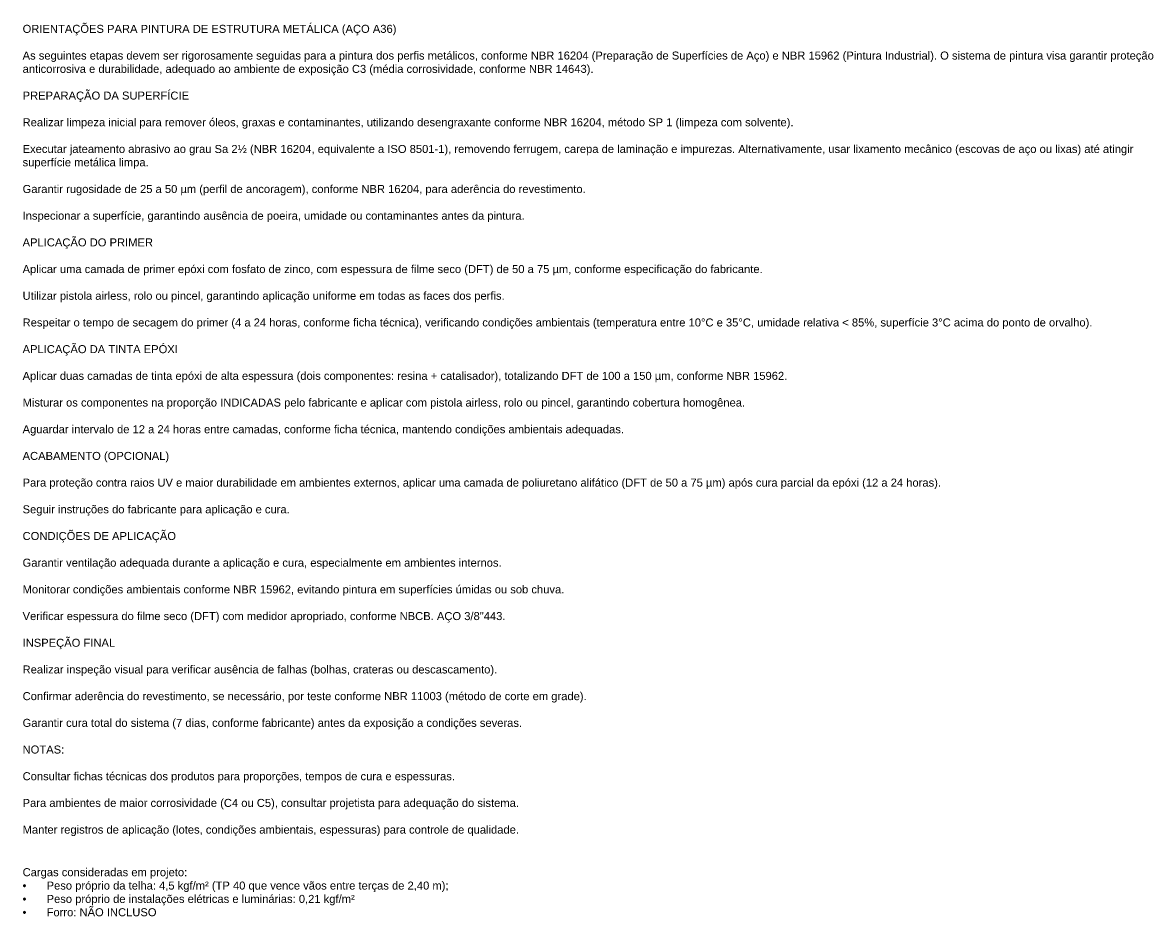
# Model space of a CAD drawing. Header units: inches. Extents: x -37 to 842, y -205 to 94.
# Drawn here: x 130.973 to 134.738, y -147.201 to -144.227 of the extents above; entities that cross this region are included whole.
import ezdxf

# ---------------------------------------------------------------- set-up
doc = ezdxf.new("R2010")
doc.units = ezdxf.units.IN
doc.header["$MEASUREMENT"] = 0
doc.layers.add('Cotas', color=9, linetype='Continuous', lineweight=5)
doc.styles.get("Standard").update_dxf_attribs({"font": 'arial.ttf'})

msp = doc.modelspace()

# ---------------------------------------------------------------- texts
at = {"layer": 'Cotas', "color": 1, "char_height": 0.02664, "attachment_point": 1}
for s, width, heights, insert in [('ORIENTAÇÕES PARA PINTURA DE ESTRUTURA METÁLICA (AÇO A36)^J^JAs seguintes etapas devem ser rigorosamente seguidas para a pintura dos perfis metálicos, conforme NBR 16204 (Preparação de Superfícies de Aço) e NBR 15962 (Pintura Industrial). O sistema de pintura visa garantir proteção anticorrosiva e durabilidade, adequado ao ambiente de exposição C3 (média corrosividade, conforme NBR 14643).^J\\PPREPARAÇÃO DA SUPERFÍCIE^J^JRealizar limpeza inicial para remover óleos, graxas e contaminantes, utilizando desengraxante conforme NBR 16204, método SP 1 (limpeza com solvente).\\P^JExecutar jateamento abrasivo ao grau Sa 2½ (NBR 16204, equivalente a ISO 8501-1), removendo ferrugem, carepa de laminação e impurezas. Alternativamente, usar lixamento mecânico (escovas de aço ou lixas) até atingir superfície metálica limpa.^J^JGarantir rugosidade de 25 a 50 µm (perfil de ancoragem), conforme NBR 16204, para aderência do revestimento.^J^JInspecionar a superfície, garantindo ausência de poeira, umidade ou contaminantes antes da pintura.^J^JAPLICAÇÃO DO PRIMER^J^JAplicar uma camada de primer epóxi com fosfato de zinco, com espessura de filme seco (DFT) de 50 a 75 µm, conforme especificação do fabricante.^J^JUtilizar pistola airless, rolo ou pincel, garantindo aplicação uniforme em todas as faces dos perfis.^J^JRespeitar o tempo de secagem do primer (4 a 24 horas, conforme ficha técnica), verificando condições ambientais (temperatura entre 10°C e 35°C, umidade relativa < 85%, superfície 3°C acima do ponto de orvalho).^J^JAPLICAÇÃO DA TINTA EPÓXI^J^JAplicar duas camadas de tinta epóxi de alta espessura (dois componentes: resina + catalisador), totalizando DFT de 100 a 150 µm, conforme NBR 15962.^J^JMisturar os componentes na proporção INDICADAS pelo fabricante e aplicar com pistola airless, rolo ou pincel, garantindo cobertura homogênea.^J^JAguardar intervalo de 12 a 24 horas entre camadas, conforme ficha técnica, mantendo condições ambientais adequadas.^J^JACABAMENTO (OPCIONAL)^J^JPara proteção contra raios UV e maior durabilidade em ambientes externos, aplicar uma camada de poliuretano alifático (DFT de 50 a 75 µm) após cura parcial da epóxi (12 a 24 horas).^J^JSeguir instruções do fabricante para aplicação e cura.^J^JCONDIÇÕES DE APLICAÇÃO^J^JGarantir ventilação adequada durante a aplicação e cura, especialmente em ambientes internos.^J^JMonitorar condições ambientais conforme NBR 15962, evitando pintura em superfícies úmidas ou sob chuva.^J^JVerificar espessura do filme seco (DFT) com medidor apropriado, conforme NBCB. AÇO 3/8"443.^J^JINSPEÇÃO FINAL^J^JRealizar inspeção visual para verificar ausência de falhas (bolhas, crateras ou descascamento).^J^JConfirmar aderência do revestimento, se necessário, por teste conforme NBR 11003 (método de corte em grade).^J^JGarantir cura total do sistema (7 dias, conforme fabricante) antes da exposição a condições severas.^J^JNOTAS:^J^JConsultar fichas técnicas dos produtos para proporções, tempos de cura e espessuras.^J^JPara ambientes de maior corrosividade (C4 ou C5), consultar projetista para adequação do sistema.^J^JManter registros de aplicação (lotes, condições ambientais, espessuras) para controle de qualidade.', 3.777846, [3.8361], (130.973, -144.2343)), ('\\pxi-3,l3,t3;Cargas consideradas em projeto:\\P\\pql;{\\fSymbol|b0|i0|c2|p18;·^I}Peso próprio da telha: 4,5 kgf/m² (TP 40 que vence vãos entre terças de 2,40 m);\\P{\\fSymbol|b0|i0|c2|p18;·^I}Peso próprio de instalações elétricas e luminárias: 0,21 kgf/m²\\P{\\fSymbol|b0|i0|c2|p18;·^I}Forro: NÃO INCLUSO', 2.029149, [3.1062], (130.973, -147.0406))]:
    msp.add_mtext_dynamic_manual_height_columns(s, width=width, gutter_width=0.4163, heights=heights, dxfattribs=dict(at, insert=insert))

doc.saveas('drawing.dxf')
